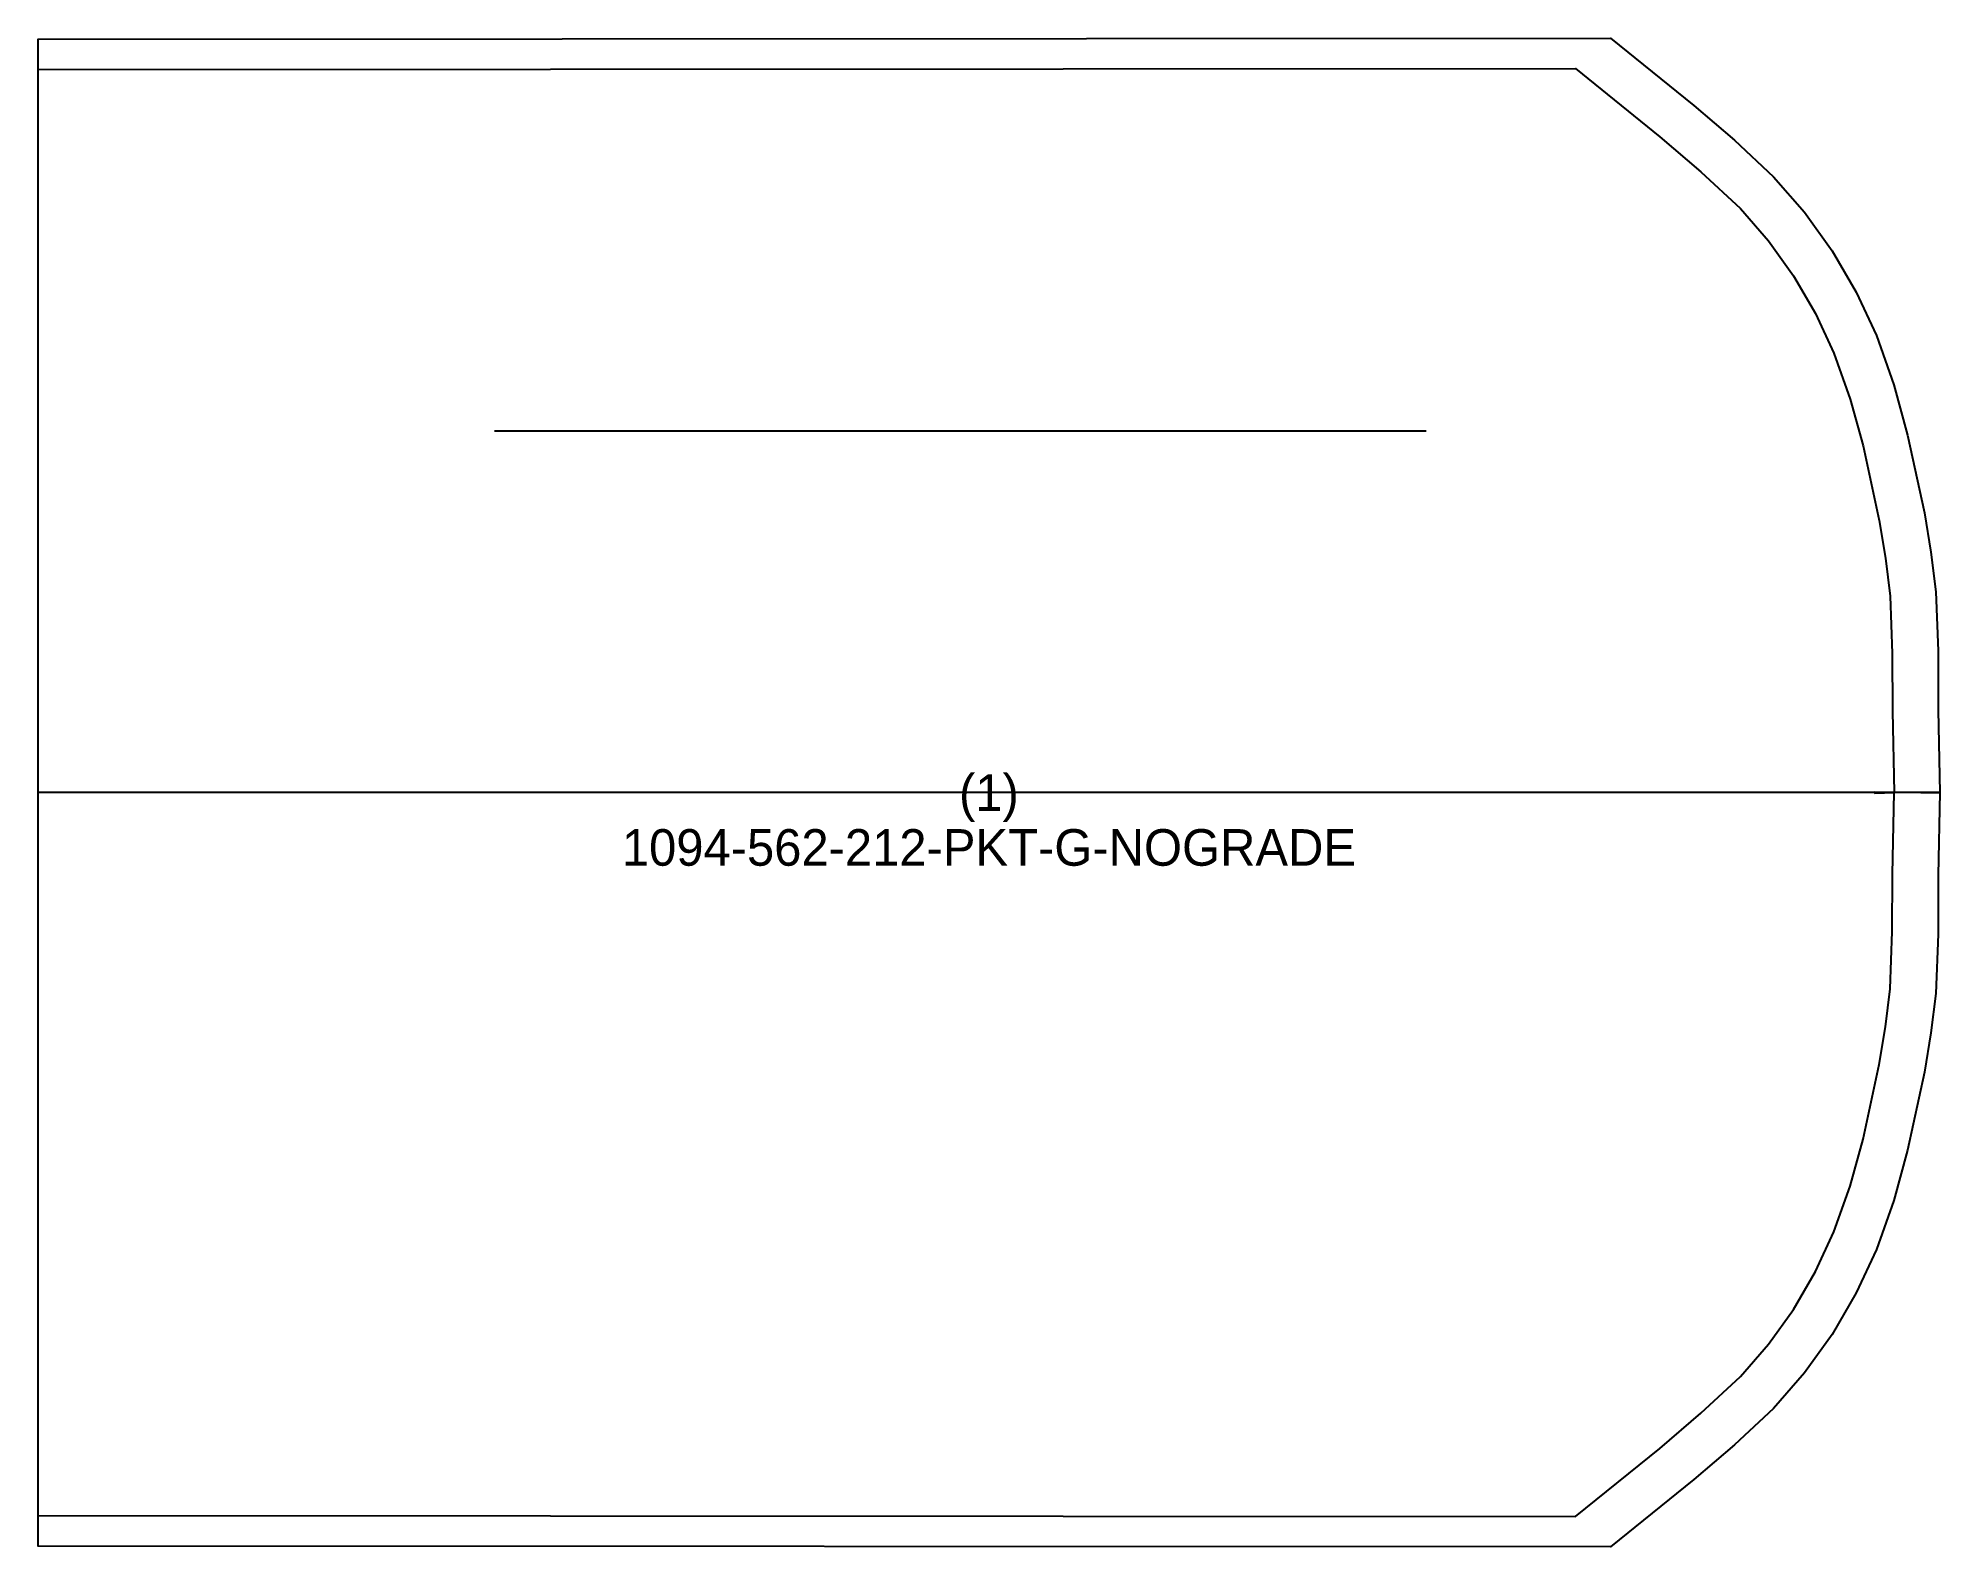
# Model space of a CAD drawing. Header units: inches. Extents: x 0 to 15.6, y 0 to 12.4.
import ezdxf
from ezdxf.enums import TextEntityAlignment as Align

# ---------------------------------------------------------------- set-up
doc = ezdxf.new("R2010")
doc.units = ezdxf.units.IN

msp = doc.modelspace()

# ---------------------------------------------------------------- linework, layer by layer
at = {"layer": 'T001L001'}
for points in [[(0, 6.186), (0, 12.365), (12.894, 12.373), (13.577, 11.82), (13.91, 11.535), (14.231, 11.236), (14.485, 10.944), (14.711, 10.629), (14.908, 10.289), (15.074, 9.933), (15.217, 9.53), (15.33, 9.117), (15.468, 8.479), (15.521, 8.157), (15.56, 7.833), (15.579, 7.348), (15.579, 6.862), (15.595, 6.186), (15.437, 6.186), (15.595, 6.186), (15.579, 5.51), (15.579, 5.024), (15.56, 4.539), (15.521, 4.215), (15.468, 3.893), (15.33, 3.255), (15.217, 2.842), (15.074, 2.439), (14.908, 2.083), (14.711, 1.743), (14.485, 1.428), (14.231, 1.136), (13.91, 0.837), (13.577, 0.552), (12.894, 0), (0, 0.007), (0, 6.186)], [(0, 12.115), (12.607, 12.122), (13.298, 11.564), (13.635, 11.276), (13.96, 10.974), (14.19, 10.71), (14.395, 10.424), (14.575, 10.114), (14.726, 9.789), (14.86, 9.413), (14.966, 9.028), (15.097, 8.416), (15.148, 8.107), (15.186, 7.796), (15.204, 7.326), (15.205, 6.854), (15.22, 6.186), (15.062, 6.182), (15.22, 6.186)], [(11.383, 9.149), (3.744, 9.149)], [(0, 0.257), (12.607, 0.25), (13.298, 0.808), (13.635, 1.096), (13.96, 1.398), (14.19, 1.662), (14.395, 1.948), (14.575, 2.258), (14.726, 2.583), (14.86, 2.959), (14.966, 3.344), (15.097, 3.957), (15.148, 4.266), (15.186, 4.576), (15.204, 5.046), (15.205, 5.518), (15.22, 6.186), (15.062, 6.19), (15.22, 6.186)], [(15.595, 6.186), (0, 6.186)]]:
    msp.add_lwpolyline(points, dxfattribs=at)

# ---------------------------------------------------------------- texts
at = {"layer": 'ABC'}
for s, p in [('(1)', (7.797, 6.186)), ('1094-562-212-PKT-G-NOGRADE', (7.797, 5.736))]:
    msp.add_text(s, height=0.3, dxfattribs=at).set_placement(p, align=Align.MIDDLE_CENTER)

doc.saveas('drawing.dxf')
